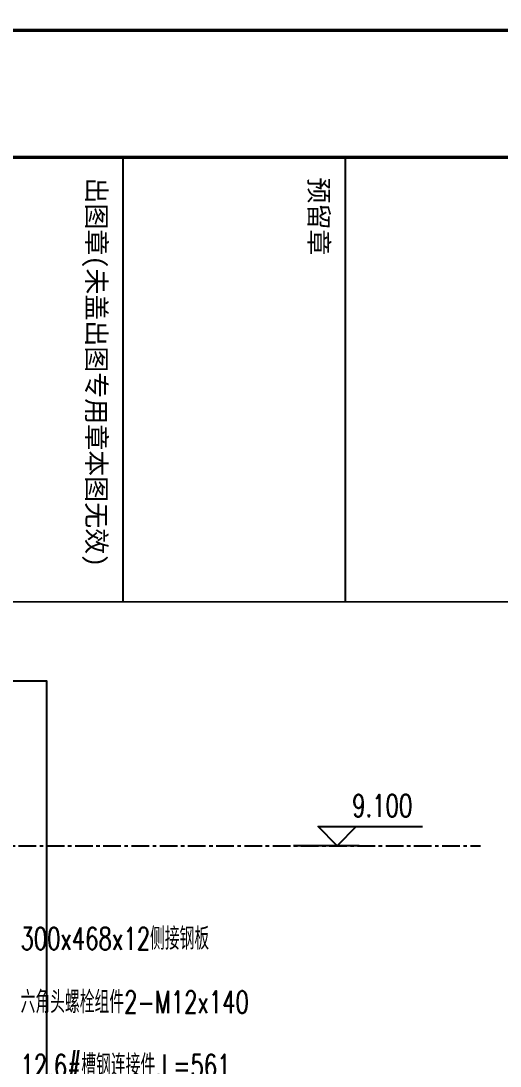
# Model space of a CAD drawing. Extents: x -160106 to 966792, y -663931 to 1550022.
# Drawn here: x -40079 to -39400, y -82947 to -81466 of the extents above; entities that cross this region are included whole.
import ezdxf
from ezdxf.enums import TextEntityAlignment as Align
from ezdxf.xclip import XClip

# ---------------------------------------------------------------- set-up
doc = ezdxf.new("R2010")
doc.units = 0
doc.linetypes.add('ZN-CENTER', pattern=[2, 1.25, -0.25, 0.25, -0.25])
doc.linetypes.add('ZN-DASH', pattern=[0.35, 0.25, -0.1])
for name, color, linetype in [('!ZN3-铝板幕墙-3', 3, 'Continuous'), ('!ZN5-钢材投影-40', 40, 'Continuous'), ('!ZN6-虚线-8', 8, 'ZN-DASH'), ('!ZN6-轴线-1', 1, 'ZN-CENTER'), ('!ZN7-符号-173', 173, 'Continuous'), ('0-cxFrame', 155, 'Continuous'), ('3符号', 173, 'Continuous'), ('Fill', 8, 'Continuous'), ('TEXT', 7, 'Continuous')]:
    doc.layers.add(name, color=color, linetype=linetype)
doc.layers.add('0-cxText', color=131, linetype='Continuous', lineweight=25)
doc.styles.add('cx_tuming', font='simhei.ttf')
doc.styles.add('cx_tuqian1', font='')
doc.styles.add('DHTEXT-1', font='ROMANS.shx', dxfattribs={"width": 0.7, "bigfont": 'CHINESE.shx'})
doc.styles.add('ZNTextStyle', font='ROMANS.shx', dxfattribs={"width": 0.7, "bigfont": 'CHINESE.shx'})
doc.styles.add('图框宋体', font='', dxfattribs={"width": 0.75})
doc.styles.add('黑体', font='simhei.ttf', dxfattribs={"height": 12})
doc.styles.get('cx_tuqian1').set_extended_font_data('SimSun')
doc.styles.get('图框宋体').set_extended_font_data('SimSun')

# ---------------------------------------------------------------- blocks, each defined once
blk = doc.blocks.new('20250911162422')
at = {"layer": '!ZN3-铝板幕墙-3'}
for p, q in [((-2158, 6025), (771.7, 18439)), ((-2135.7, 6021.5), (794.2, 18436.5)), ((-2133.2, 6021.2), (797.4, 18439))]:
    blk.add_line(p, q, dxfattribs=at)
at = {"layer": '!ZN5-钢材投影-40'}
blk.add_line((-2083.4, 6384.4), (766.8, 18461.7), dxfattribs=at)
at = {"layer": '!ZN6-虚线-8', "ltscale": 30}
blk.add_line((-2089.3, 6385.8), (760.6, 18461.4), dxfattribs=at)
at = {"layer": 'Fill'}
blk.add_lwpolyline([(-1555.8, 8696.4), (-793.2, 11927.7)], dxfattribs=at)
for points in [[(-1194.8, 10038.1, 1), (-1191.9, 10050.3)], [(-1191.9, 10050.3, 1), (-1189.1, 10062.5)], [(-1189.1, 10062.5, 1), (-1186.2, 10074.6), (-1223.6, 10077, -1)], [(-1220.8, 10089.1), (-1186.2, 10074.6, 1), (-1183.3, 10086.8), (-1220.8, 10089.1, -1)], [(-1217.9, 10101.3), (-1183.3, 10086.8, 1), (-1180.4, 10099), (-1217.9, 10101.3, -1)], [(-1215, 10113.5), (-1180.4, 10099, 1), (-1177.6, 10111.1), (-1215, 10113.5, -1)], [(-1212.2, 10125.6), (-1177.6, 10111.1, 1), (-1174.7, 10123.3), (-1212.2, 10125.6, -1)], [(-1209.3, 10137.8), (-1174.7, 10123.3, 1), (-1171.8, 10135.5), (-1209.3, 10137.8, -1)], [(-1206.4, 10150), (-1171.8, 10135.5, 1), (-1169, 10147.6), (-1206.4, 10150, -1)], [(-1203.5, 10162.1), (-1169, 10147.6, 1), (-1166.1, 10159.8), (-1203.5, 10162.1, -1)], [(-1200.7, 10174.3), (-1166.1, 10159.8, 1), (-1163.2, 10172), (-1200.7, 10174.3, -1)], [(-1197.8, 10186.5), (-1163.2, 10172, 1), (-1160.3, 10184.1), (-1197.8, 10186.5, -1)], [(-1194.9, 10198.6), (-1160.3, 10184.1, 1), (-1157.5, 10196.3), (-1194.9, 10198.6, -1)], [(-1192.1, 10210.8), (-1157.5, 10196.3, 1), (-1154.6, 10208.5), (-1192.1, 10210.8, -1)], [(-1189.2, 10223), (-1154.6, 10208.5, 1), (-1151.7, 10220.6), (-1189.2, 10223, -1), (-1186.3, 10235.1), (-1151.7, 10220.6, 1), (-1148.9, 10232.8), (-1186.3, 10235.1, -1), (-1183.4, 10247.3), (-1148.9, 10232.8, 1), (-1146, 10245), (-1183.4, 10247.3, -1), (-1180.6, 10259.5), (-1146, 10245, 1), (-1143.1, 10257.1), (-1180.6, 10259.5, -1), (-1177.7, 10271.6), (-1143.1, 10257.1, 1), (-1140.2, 10269.3)], [(-1140.2, 10269.3, 1), (-1137.4, 10281.5)]]:
    blk.add_lwpolyline(points, format="xyb", dxfattribs=at)
blk = doc.blocks.new('zjcx_lan_xinxi(Dragon)')
for p, q in [((7000, -6700), (0, -6700)), ((7000, -10200), (0, -10200))]:
    blk.add_line(p, q)
at = {"const_width": 25}
blk.add_lwpolyline([(0, -20700), (7000, -20700), (7000, 0), (0, 0)], close=True, dxfattribs=at)
blk.add_lwpolyline([(0, -20700), (7000, -20700), (7000, -3200)], dxfattribs=at)
at = {"style": '图框宋体'}
for s, p in [('预留章', (318, -7271)), ('出图章(未盖出图专用章本图无效)', (318, -10771))]:
    blk.add_text(s, height=300, dxfattribs=at).set_placement(p)
blk = doc.blocks.new('T-信息(Dragon)')
at = {"layer": '0-cxFrame'}
blk.add_blockref('zjcx_lan_xinxi(Dragon)', (0, 0), dxfattribs=at)
blk = doc.blocks.new('TK22.A2 L(Dragon)')
at = {"layer": '0-cxFrame', "color": 7, "const_width": 0.5}
blk.add_lwpolyline([(0, 0), (-594, 0), (-594, 420), (0, 420)], close=True, dxfattribs=at)
at = {"layer": '0-cxFrame', "const_width": 0.5}
blk.add_lwpolyline([(-80, 10), (-574, 10), (-574, 410), (-80, 410)], close=True, dxfattribs=at)
at = {"layer": '0-cxFrame', "xscale": 0.01, "yscale": 0.01, "zscale": 0.01}
blk.add_blockref('T-信息(Dragon)', (-574, 410), dxfattribs=at)
at = {"style": '黑体', "flags": 4}
blk.add_attdef('图幅', text='', height=3.3, dxfattribs=at).set_placement((-40, 3), align=Align.RIGHT)
at = {"layer": '0-cxText', "flags": 4}
for tag, height, style, p in [('建设单位', 3.5, 'cx_tuming', (-45, 240)), ('项目名称', 3.5, 'cx_tuming', (-45, 210)), ('子项名称', 3.5, 'cx_tuming', (-45, 180)), ('工程编号', 3.3, 'cx_tuqian1', (-35, 165)), ('图名1', 3.5, 'cx_tuming', (-45, 87)), ('图名2', 3.5, 'cx_tuming', (-45, 79)), ('图名3', 3.5, 'cx_tuming', (-45, 71)), ('出图日期', 3.3, 'cx_tuqian1', (-39, 60)), ('专业', 3.3, 'cx_tuqian1', (-55, 52)), ('图号', 3.3, 'cx_tuqian1', (-55, 44)), ('版次', 3.3, 'cx_tuqian1', (-20, 44))]:
    blk.add_attdef(tag, text='', height=height, dxfattribs=dict(at, style=style)).set_placement(p, align=Align.MIDDLE)
at = {"layer": 'Defpoints', "color": 6, "flags": 4}
for tag, height, style, p in [('tufu', 3.3, '黑体', (-12, 12)), ('dwfname', 4, 'cx_tuqian1', (-80, 3))]:
    blk.add_attdef(tag, text='', height=height, dxfattribs=dict(at, style=style)).set_placement(p, align=Align.RIGHT)
blk = doc.blocks.new('Zsymbol-Level')
at = {"ltscale": 10}
blk.add_line((3.48, 0), (-6.85, 0), dxfattribs=at)
blk.add_lwpolyline([(3, 3), (0, 0), (-3, 3), (13.45, 3)])
at = {"color": 0, "style": 'ZNTextStyle', "width": 0.7, "flags": 8}
blk.add_attdef('标高', text='', height=3.5, dxfattribs=at).set_placement((7.12, 6.31), align=Align.MIDDLE_CENTER)
blk.add_attdef('楼层号', text='', height=3.5, dxfattribs=at).set_placement((21.35, 6.29), align=Align.MIDDLE)

msp = doc.modelspace()

# ---------------------------------------------------------------- block references
at = {"layer": '!ZN7-符号-173', "color": 7, "ltscale": 70}
ref = msp.add_blockref('Zsymbol-Level', (-39631.17, -82634.96), dxfattribs=dict(at, xscale=9, yscale=9, zscale=9))
ref.add_attrib('标高', '9.100', dxfattribs={"layer": '0', "color": 0, "height": 31.5, "style": 'ZNTextStyle', "width": 0.7}).set_placement((-39567.1, -82578.18), align=Align.MIDDLE_CENTER)
at = {"ltscale": 100}
ref = msp.add_blockref('20250911162422', (-38891.53, -91735.1), dxfattribs=at)
XClip(ref).set_block_clipping_path([(-2642.7646733541, 5752.193232259), (-1150.5523255454, 9333.3919109109)])

# ---------------------------------------------------------------- next in the draw order: linework, layer by layer
at = {"layer": '!ZN6-轴线-1', "linetype": 'ZN-CENTER', "ltscale": 20}
msp.add_line((-41882.33, -82634.96), (-39428.25, -82634.96), dxfattribs=at)
at = {"layer": '3符号'}
msp.add_lwpolyline([(-40051.33, -82401.71), (-40240.28, -82401.71), (-40244.78, -82419.71), (-40253.78, -82383.71), (-40258.28, -82401.71), (-40501.08, -82401.71)], dxfattribs=at)

# ---------------------------------------------------------------- next in the draw order: block references
at = {"layer": '0-cxFrame', "xscale": 9, "yscale": 9, "zscale": 9, "rotation": 270}
msp.add_blockref('TK22.A2 L(Dragon)', (-42706.09, -86825.19), dxfattribs=at)

# ---------------------------------------------------------------- next in the draw order: texts
at = {"layer": 'TEXT', "ltscale": 90, "style": 'DHTEXT-1', "width": 0.7}
for s, p in [('300x468x12侧接钢板', (-40079.44, -82766.66)), ('六角头螺栓组件2-M12x140', (-40079.44, -82856.66)), ('12.6#槽钢连接件,L=561', (-40079.44, -82946.66))]:
    msp.add_text(s, height=31.5, dxfattribs=at).set_placement(p, align=Align.MIDDLE_LEFT)

doc.saveas('drawing.dxf')
